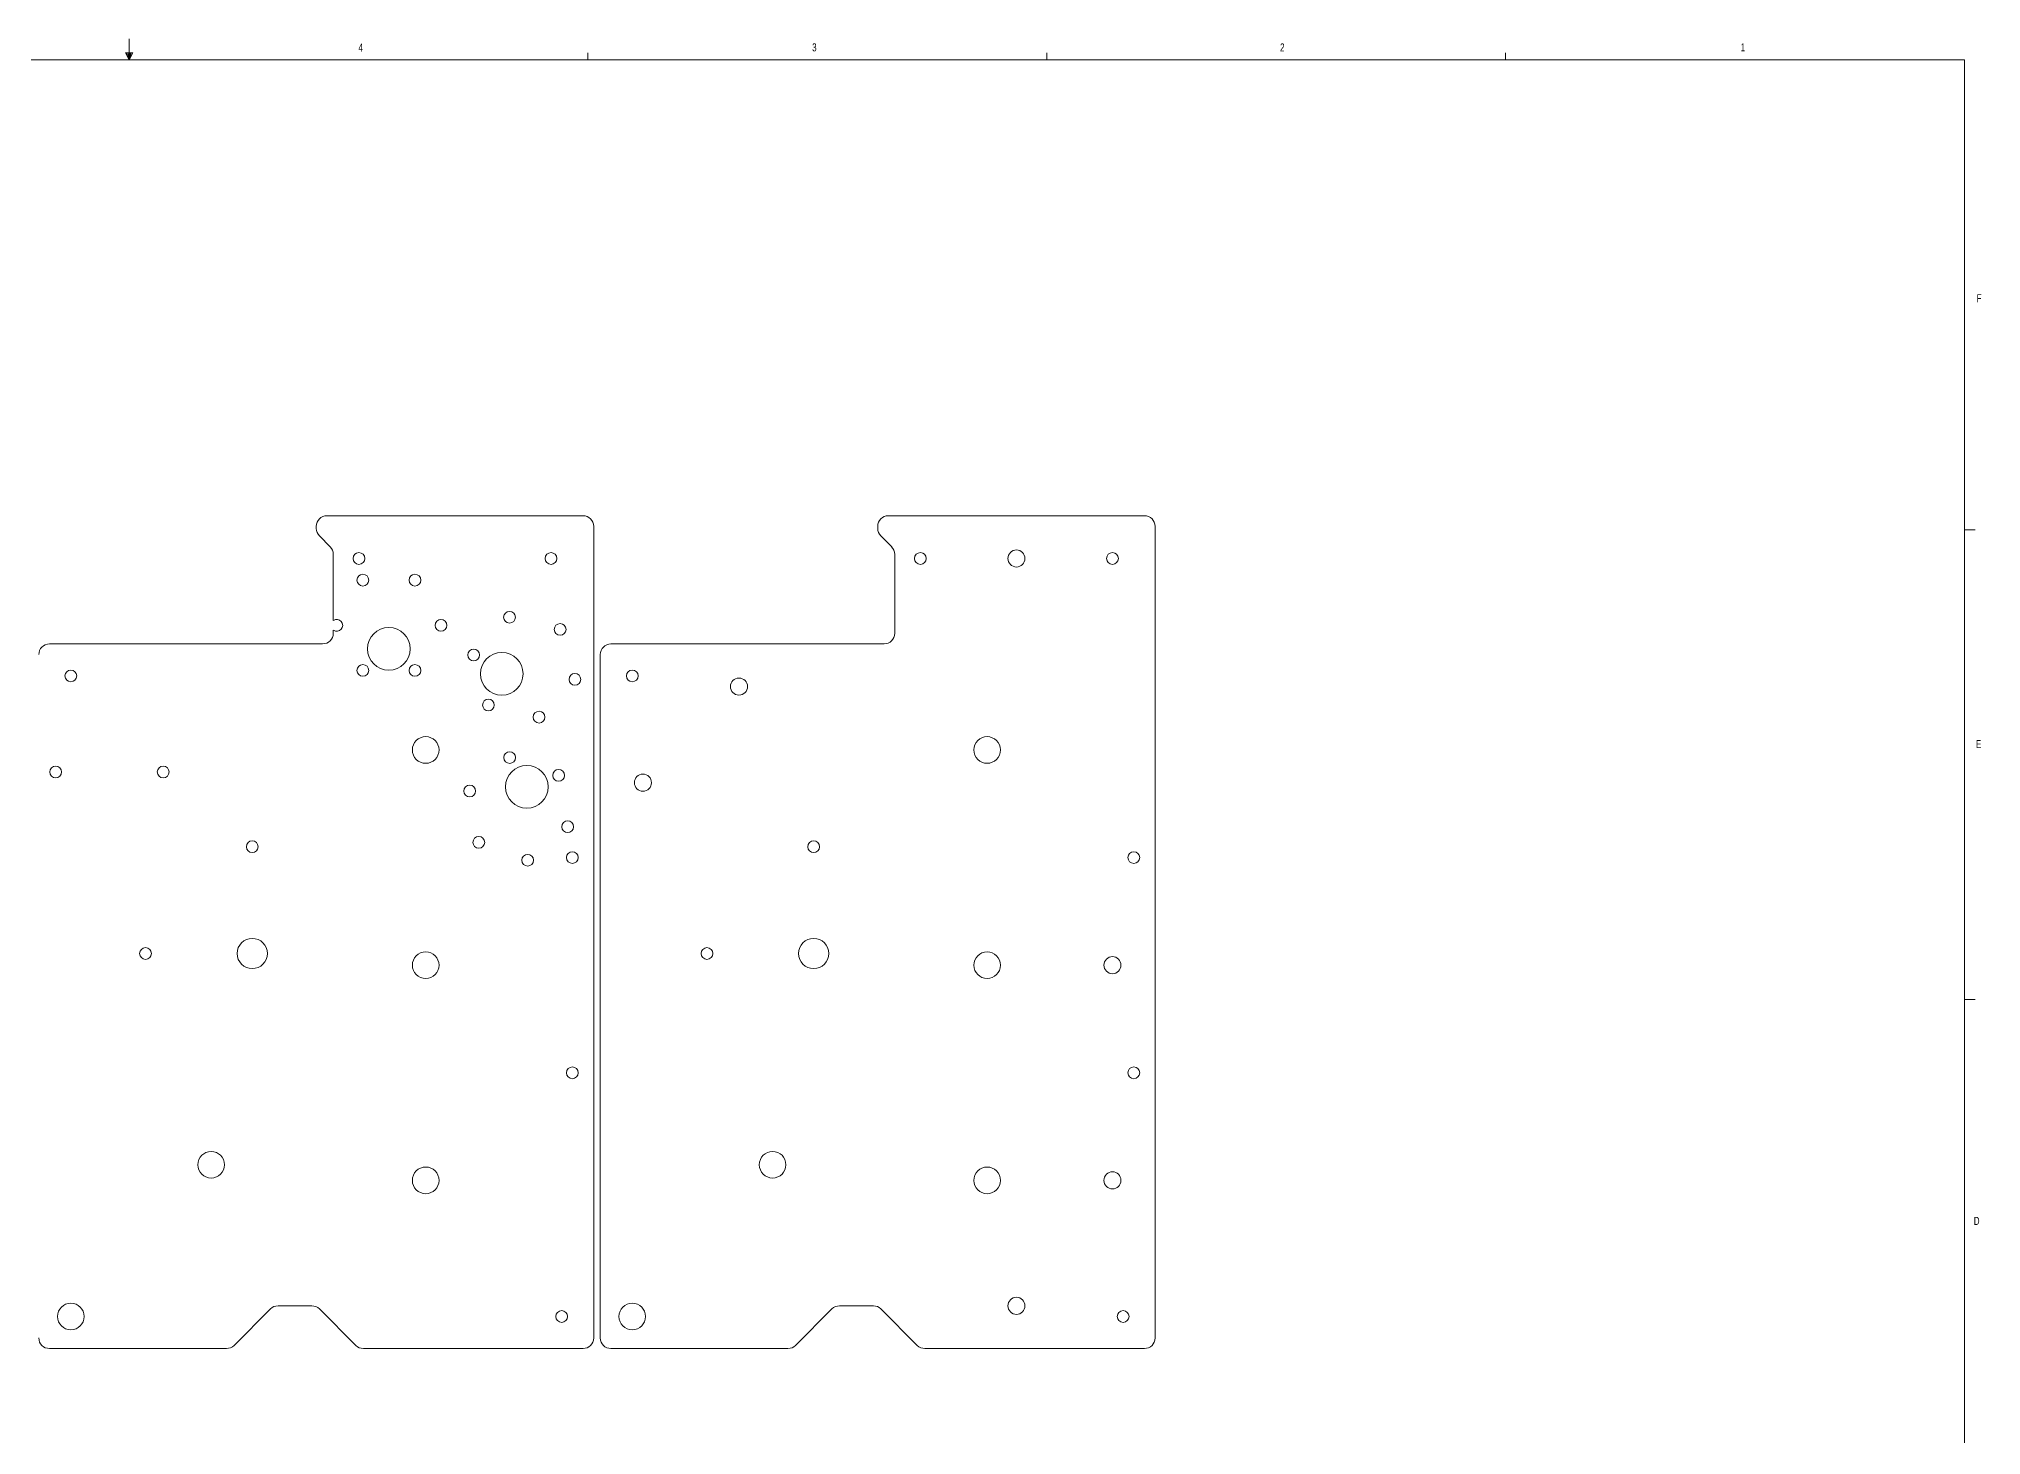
# Model space of a CAD drawing. Header units: inches. Extents: x 0.3 to 43.9, y 0.2 to 33.7.
# Drawn here: x 20.97 to 43.72, y 17.31 to 33.66 of the extents above; entities that cross this region are included whole.
import ezdxf

# ---------------------------------------------------------------- set-up
doc = ezdxf.new("R2010")
doc.units = ezdxf.units.IN
doc.header["$MEASUREMENT"] = 0
doc.styles.add('SLDTEXTSTYLE0', font='TXT', dxfattribs={"width": 0.75})

msp = doc.modelspace()

# ---------------------------------------------------------------- linework, layer by layer
at = {"color": 7, "linetype": 'Continuous', "lineweight": 0}
for p, q in [((21.981, 33.496), (22.067, 33.496)), ((22.023, 33.411), (21.981, 33.496)), ((22.023, 33.411), (21.989, 33.496)), ((22.023, 33.411), (22.009, 33.496)), ((22.023, 33.411), (22.023, 33.658)), ((22.023, 33.411), (22.036, 33.496)), ((22.023, 33.411), (22.046, 33.496)), ((22.023, 33.411), (22.067, 33.496)), ((27.398, 33.411), (27.398, 33.495)), ((32.773, 33.411), (32.773, 33.495)), ((38.148, 33.411), (38.148, 33.495)), ((0.523, 33.411), (43.523, 33.411)), ((43.523, 0.411), (43.523, 33.411)), ((43.523, 27.911), (43.648, 27.911)), ((43.523, 22.411), (43.648, 22.411))]:
    msp.add_line(p, q, dxfattribs=at)
at = {"color": 7, "linetype": 'Continuous', "lineweight": 15}
for p, q in [((27.34, 28.075), (24.34, 28.075)), ((33.917, 28.075), (30.917, 28.075)), ((24.215, 27.95), (24.215, 27.927)), ((24.379, 27.712), (24.252, 27.838)), ((27.465, 18.45), (27.465, 27.95)), ((30.792, 27.95), (30.792, 27.927)), ((30.956, 27.712), (30.829, 27.838)), ((34.042, 18.45), (34.042, 27.95)), ((24.415, 26.848), (24.415, 27.623)), ((30.992, 26.7), (30.992, 27.623)), ((24.415, 26.7), (24.415, 26.737)), ((24.29, 26.575), (21.09, 26.575)), ((27.542, 26.45), (27.542, 18.45)), ((30.867, 26.575), (27.667, 26.575)), ((23.679, 18.788), (23.252, 18.362)), ((24.164, 18.825), (23.767, 18.825)), ((24.679, 18.362), (24.252, 18.788)), ((30.256, 18.788), (29.829, 18.362)), ((30.741, 18.825), (30.344, 18.825)), ((31.256, 18.362), (30.829, 18.788)), ((21.09, 18.325), (23.164, 18.325)), ((24.767, 18.325), (27.34, 18.325)), ((27.667, 18.325), (29.741, 18.325)), ((31.344, 18.325), (33.917, 18.325))]:
    msp.add_line(p, q, dxfattribs=at)
for centre, radius in [((24.715, 27.575), 0.0689), ((26.965, 27.575), 0.0689), ((31.292, 27.575), 0.0689), ((32.417, 27.575), 0.1), ((33.542, 27.575), 0.0689), ((24.761, 27.321), 0.0689), ((25.371, 27.321), 0.0689), ((25.676, 26.792), 0.0689), ((26.479, 26.887), 0.0689), ((25.066, 26.517), 0.25), ((27.072, 26.744), 0.0689), ((26.059, 26.445), 0.0689), ((26.388, 26.224), 0.25), ((21.34, 26.2), 0.0689), ((24.761, 26.264), 0.0689), ((25.371, 26.264), 0.0689), ((27.245, 26.159), 0.0689), ((27.917, 26.2), 0.0689), ((29.167, 26.075), 0.1), ((26.232, 25.859), 0.0689), ((26.825, 25.717), 0.0689), ((25.497, 25.333), 0.156), ((32.074, 25.333), 0.156), ((26.481, 25.244), 0.0689), ((21.162, 25.075), 0.0689), ((22.422, 25.075), 0.0689), ((26.681, 24.902), 0.25), ((27.054, 25.035), 0.0689), ((28.042, 24.95), 0.1), ((26.013, 24.852), 0.0689), ((27.16, 24.434), 0.0689), ((23.465, 24.2), 0.0689), ((26.119, 24.251), 0.0689), ((27.215, 24.073), 0.0689), ((30.042, 24.2), 0.0689), ((33.792, 24.073), 0.0689), ((26.692, 24.042), 0.0689), ((22.215, 22.95), 0.0689), ((23.465, 22.95), 0.177), ((28.792, 22.95), 0.0689), ((30.042, 22.95), 0.177), ((25.497, 22.813), 0.156), ((32.074, 22.813), 0.156), ((33.542, 22.813), 0.1), ((27.215, 21.553), 0.0689), ((33.792, 21.553), 0.0689), ((22.984, 20.477), 0.156), ((29.561, 20.477), 0.156), ((25.497, 20.294), 0.156), ((32.074, 20.294), 0.156), ((33.542, 20.294), 0.1), ((32.417, 18.825), 0.1), ((21.34, 18.7), 0.156), ((27.09, 18.7), 0.0689), ((27.917, 18.7), 0.156), ((33.667, 18.7), 0.0689)]:
    msp.add_circle(centre, radius, dxfattribs=at)
for centre, radius, start, end in [((24.34, 27.95), 0.125, 90, 180), ((27.34, 27.95), 0.125, 0, 90), ((30.917, 27.95), 0.125, 90, 180), ((33.917, 27.95), 0.125, 0, 90), ((24.34, 27.927), 0.125, 180, 225), ((30.917, 27.927), 0.125, 180, 225), ((24.29, 27.623), 0.125, 0, 45), ((30.867, 27.623), 0.125, 0, 45), ((24.456, 26.792), 0.0689, 234.1322, 125.8678), ((24.29, 26.7), 0.125, 270, 0), ((30.867, 26.7), 0.125, 270, 0), ((21.09, 26.45), 0.125, 90, 180), ((27.667, 26.45), 0.125, 90, 180), ((23.767, 18.7), 0.125, 90, 135), ((24.164, 18.7), 0.125, 45, 90), ((30.344, 18.7), 0.125, 90, 135), ((30.741, 18.7), 0.125, 45, 90), ((21.09, 18.45), 0.125, 180, 270), ((27.34, 18.45), 0.125, 270, 0), ((27.667, 18.45), 0.125, 180, 270), ((33.917, 18.45), 0.125, 270, 0), ((23.164, 18.45), 0.125, 270, 315), ((24.767, 18.45), 0.125, 225, 270), ((29.741, 18.45), 0.125, 270, 315), ((31.344, 18.45), 0.125, 225, 270)]:
    msp.add_arc(centre, radius, start, end, dxfattribs=at)

# ---------------------------------------------------------------- texts
at = {"color": 7, "linetype": 'Continuous', "lineweight": 0, "char_height": 0.0938, "attachment_point": 1, "style": 'SLDTEXTSTYLE0'}
for s, insert in [('4', (24.709, 33.603)), ('3', (30.024, 33.606)), ('2', (35.505, 33.605)), ('1', (40.902, 33.607)), ('F', (43.665, 30.669)), ('E', (43.657, 25.449)), ('D', (43.632, 19.866))]:
    msp.add_mtext(s, dxfattribs=dict(at, insert=insert))

doc.saveas('drawing.dxf')
